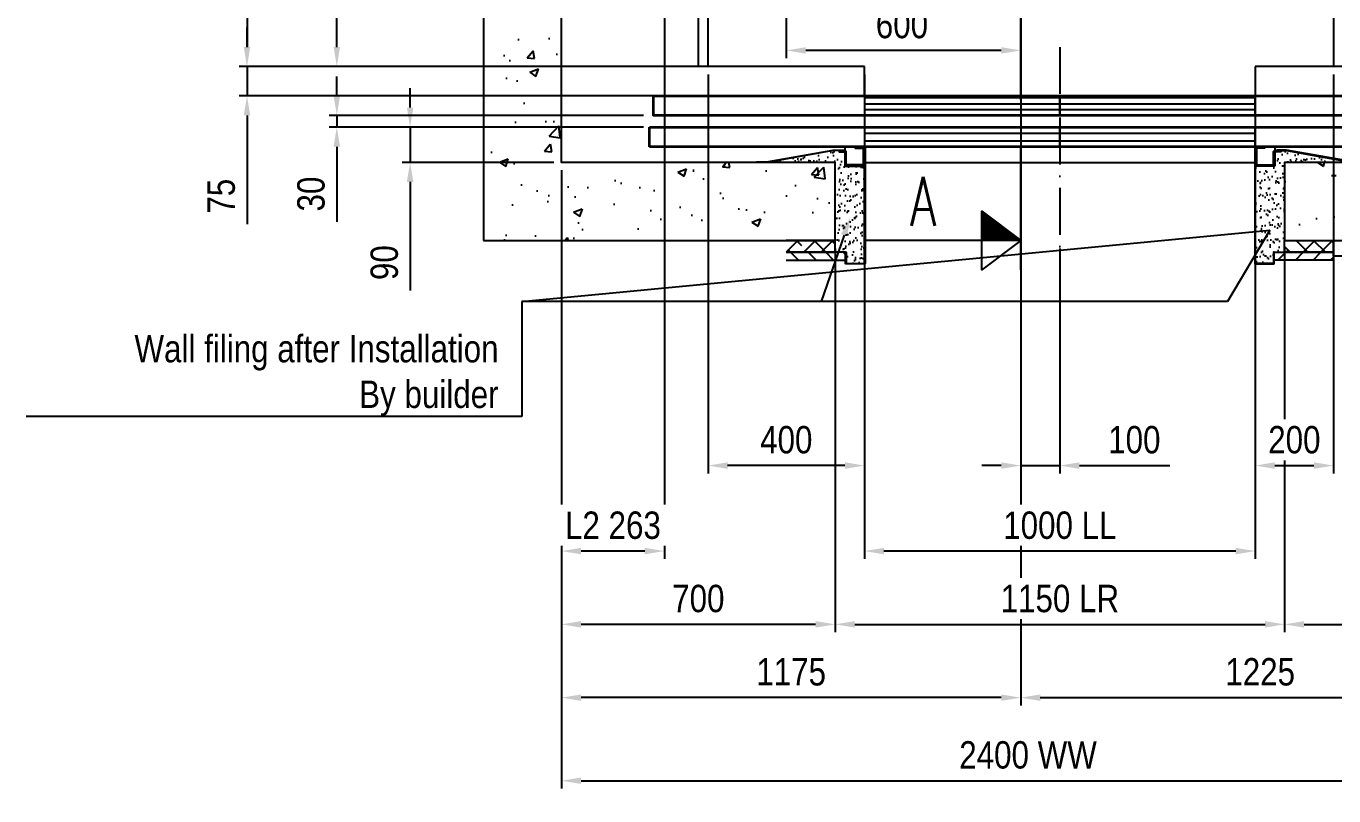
# Model space of a CAD drawing. Header units: millimetres. Extents: x -7349 to 14106, y -573 to 9250.
# Drawn here: x -7349 to -4003, y 4282 to 6251 of the extents above; entities that cross this region are included whole.
import ezdxf
from ezdxf import colors
from ezdxf.entities.mleader import LeaderData, LeaderLine
from ezdxf.enums import TextEntityAlignment as Align
from ezdxf.math import Vec2, Vec3

# ---------------------------------------------------------------- set-up
doc = ezdxf.new("R2010")
doc.units = ezdxf.units.MM
doc.header["$MEASUREMENT"] = 0
for name, pattern in [('ACAD_ISO02W100', [15, 12, -3]), ('ACAD_ISO10W100', [18, 12, -3, 0, -3]), ('HIDDEN', [9.525, 6.35, -3.175])]:
    doc.linetypes.add(name, pattern=pattern)
for name, color, linetype in [('CONT_35', 2, 'Continuous'), ('CONT_70', 4, 'Continuous'), ('DASH_25', 1, 'ACAD_ISO02W100'), ('DASHD_25', 1, 'ACAD_ISO10W100'), ('DIM_35', 7, 'Continuous'), ('Doors', 2, 'Continuous'), ('HATCH_35', 2, 'Continuous'), ('Kon_Det_252', 252, 'Continuous'), ('Kon_Det_5', 5, 'HIDDEN'), ('Kon_Det_8', 8, 'Continuous'), ('TEXT_35', 2, 'Continuous')]:
    doc.layers.add(name, color=color, linetype=linetype)
doc.styles.add('ARIAL-N', font='ARIALN.TTF')
doc.styles.add('Text0.7_romans', font='romans.shx', dxfattribs={"width": 0.7})
doc.dimstyles.new('KONE_20', dxfattribs={"dimscale": 20, "dimtxt": 3.5, "dimasz": 2.5, "dimexe": 1, "dimexo": 1, "dimgap": 1.5, "dimtad": 1, "dimdec": 0, "dimzin": 0, "dimdsep": 46, "dimtxsty": 'ARIAL-N', "dimcen": 0, "dimclrd": 256, "dimclre": 256, "dimclrt": 256, "dimadec": 1, "dimazin": 3, "dimtfac": 1, "dimtdec": 0, "dimtmove": 0, "dimatfit": 0, "dimfxl": 1, "dimtfill": 1, "dimtolj": 1, "dimtzin": 0, "dimarcsym": 0})

# ---------------------------------------------------------------- blocks, each defined once
blk = doc.blocks.new('straight-wide-jamb')
at = {"layer": 'Kon_Det_252', "ltscale": 300}
h = blk.add_hatch(dxfattribs=at)
h.set_pattern_fill('AR-SAND', color=256, scale=15)
h.paths.add_polyline_path([(80, -10), (65, -10), (65, -13.5), (52.4, -13.5, 0.414214), (50, -15.9), (50, -40), (100, -40), (250, -40)])
h = blk.add_hatch(dxfattribs=at)
h.set_pattern_fill('AR-SAND', color=256, scale=15)
edge = h.paths.add_edge_path()
edge.add_line((75, -40), (50, -40))
edge.add_line((50, -40), (50, -46.5))
edge.add_arc((46.5, -46.5), 3.5, -90, 0, ccw=False)
edge.add_line((46.5, -50), (0, -50))
edge.add_line((0, -50), (0, -298.5))
edge.add_line((0, -298.5), (47, -298.5))
edge.add_line((47, -298.5), (47, -270))
edge.add_line((47, -270), (48.5, -270))
edge.add_line((48.5, -270), (75, -270))
edge.add_line((75, -270), (75, -240))
edge.add_line((75, -240), (75, -40))
h = blk.add_hatch(dxfattribs=at)
h.set_pattern_fill('ANSI38', color=256, scale=10, angle=90)
h.set_pattern_definition([(135, (-7285.95, -11900.138), (-22.45064, -22.45064), []), (225, (-7285.95, -11900.138), (-22.45064, -67.35192), [79.375, -47.625])])
h.paths.add_polyline_path([(200, -240), (200, -270), (75, -270), (75, -240)])
h = blk.add_hatch(dxfattribs=at)
h.set_pattern_fill('ANSI31', color=256, scale=10)
h.set_pattern_definition([(45, (-7285.95, -11900.138), (-22.45064, 22.45064), [])])
h.paths.add_polyline_path([(200, -270), (200, -290), (48.5, -290), (48.5, -270)])
at = {"layer": 'Kon_Det_5', "linetype": 'Continuous'}
for points in [[(0, 0), (-1.5, 0), (-1.5, -298.5, 0.414214), (0, -300), (47, -300, 0.414214), (48.5, -298.5), (48.5, -270), (47, -270), (47, -298.5), (0, -298.5)], [(0, -46.5), (0, -3.5, -0.414214), (3.5, 0), (24, 0), (24, -3.5), (3.5, -3.5), (3.5, -46.5), (46.5, -46.5), (46.5, -13.5, -0.414214), (50, -10), (65, -10), (65, -13.5), (50, -13.5), (50, -46.5, -0.414214), (46.5, -50), (3.5, -50, -0.414214)], [(55, -10), (79.7, -10, -0.043696), (80.3, -10.1), (250, -40), (275, -40), (275, -38.5), (250.1, -38.5), (80.1, -8.5), (55, -8.5)]]:
    blk.add_lwpolyline(points, format="xyb", close=True, dxfattribs=at).dxf.unprotected_set("ltscale", 0)
at = {"layer": 'Kon_Det_8', "ltscale": 300}
for points in [[(200, -270), (75, -270), (75, -240), (200, -240)], [(200, -290), (48.5, -290), (48.5, -270), (200, -270)]]:
    blk.add_lwpolyline(points, dxfattribs=at)
blk = doc.blocks.new('M004650412_PL1_SH_Walls_WithVent')
at = {"layer": 'HATCH_35'}
h = blk.add_hatch(dxfattribs=at)
h.set_pattern_fill('AR-CONC', color=256, scale=1.25)
h.set_pattern_definition([(50, (0, 0), (227.73, -19.924), [23.812, -261.938]), (355, (0, 0), (-44.054, 238.82), [19.05, -209.55]), (100.451, (18.98, -1.66), (183.677, 218.897), [20.238, -222.613]), (46.184, (0, 63.5), (338.85, -52.553), [35.72, -392.906]), (96.636, (28.24, 59.12), (296.755, 309.28), [30.356, -333.92]), (351.184, (0, 63.5), (296.755, 309.28), [28.575, -314.325]), (21, (31.75, 47.62), (189.518, -127.831), [23.812, -261.938]), (326, (31.75, 47.62), (77.253, 230.235), [19.05, -209.55]), (71.451, (47.54, 36.97), (266.77, 102.403), [20.238, -222.612]), (37.5, (0, 0), (3.8608, 105.6938), [0, -207.01, 0, -212.725, 0, -210.344]), (7.5, (0, 0), (83.5246, 125.226), [0, -121.285, 0, -202.2475, 0, -80.169]), (327.5, (-70.8, 0), (169.4882, -7.161), [0, -79.375, 0, -247.65, 0, -328.6125]), (317.5, (-102.55, 0), (185.161, 31.783), [0, -103.188, 0, -164.465, 0, -233.363])])
h.paths.add_polyline_path([(-1375, -1160), (-475, -1160), (-475, -960), (-1175, -960), (-1175, 1040), (1225, 1040), (1225, -960), (675, -960), (675, -1160), (1225, -1160), (1425, -1160), (1425, 1240), (675, 1240), (-475, 1240), (-1375, 1240)])
h.paths.add_polyline_path([(1225, 1040), (725, 1040), (725, 1240), (1225, 1240)], flags=17)
at = {"layer": 'CONT_70'}
blk.add_lwpolyline([(-1375, -1160), (-475, -1160), (-475, -960), (-1175, -960), (-1175, 1040), (-1175, 1040), (1225, 1040), (1225, 1040), (1225, -960), (675, -960), (675, -1160), (1225, -1160), (1425, -1160), (1425, 1240), (675, 1240), (-475, 1240), (-1375, 1240), (-1375, -1160)], dxfattribs=at)
for points in [[(1225, 1040), (725, 1040), (725, 1240), (1225, 1240)], [(1225, 1125), (725, 1125), (725, 1155), (1225, 1155)]]:
    blk.add_lwpolyline(points, close=True, dxfattribs=at)
at = {"xscale": -1}
blk.add_blockref('straight-wide-jamb', (-400, -920), dxfattribs=at)
blk.add_blockref('straight-wide-jamb', (600, -920))
blk = doc.blocks.new('*U2')
at = {"layer": 'CONT_35'}
for p, q in [((-825, -775), (-825, 800)), ((-825, 800), (825, 800)), ((-800, -775), (-800, 775)), ((-800, 775), (800, 775)), ((800, 775), (800, -775)), ((825, 800), (825, -775)), ((-800, -775), (-825, -775)), ((-400, -775), (-800, -775)), ((-400, -850), (-400, -775)), ((800, -775), (600, -775)), ((600, -775), (600, -850)), ((825, -775), (800, -775))]:
    blk.add_line(p, q, dxfattribs=at)
blk = doc.blocks.new('*U61')
at = {"layer": 'Doors'}
for points in [[(0, 0), (0, 45), (-500, 45), (-500, 0)], [(500, 0), (500, 45), (0, 45), (0, 0)]]:
    blk.add_lwpolyline(points, close=True, dxfattribs=at)
for points in [[(-500, 30), (0, 30)], [(-500, 15), (0, 15)], [(0, 30), (500, 30)], [(0, 15), (500, 15)]]:
    blk.add_lwpolyline(points, dxfattribs=at)
blk = doc.blocks.new('*U5')
at = {"layer": 'Doors', "lineweight": 35}
blk.add_lwpolyline([(-1040, 25), (1040, 25), (1040, -25), (-1040, -25)], close=True, dxfattribs=at)
blk = doc.blocks.new('*U7')
at = {"layer": 'Doors'}
blk.add_line((-500, 0), (500, 0), dxfattribs=at)
for points in [[(0, 40), (0, 90), (-500, 90), (-500, 40)], [(500, 40), (500, 90), (0, 90), (0, 40)]]:
    blk.add_lwpolyline(points, close=True, dxfattribs=at)
for points in [[(-500, 75), (0, 75)], [(0, 75), (500, 75)], [(-500, 55), (0, 55)], [(0, 55), (500, 55)]]:
    blk.add_lwpolyline(points, dxfattribs=at)
blk = doc.blocks.new('*U9')
at = {"layer": 'Doors', "lineweight": 35}
for p, q in [((-1050, -50), (-1050, 0)), ((-1050, 0), (1050, 0)), ((1050, 0), (1050, -50)), ((1050, -50), (-1050, -50))]:
    blk.add_line(p, q, dxfattribs=at)
blk = doc.blocks.new('*U11')
at = {"layer": 'CONT_35'}
for p, q in [((-500, 0), (-550, 0)), ((-550, 0), (-550, -50)), ((-500, -50), (-500, 0)), ((500, 0), (550, 0)), ((500, -50), (500, 0)), ((550, 0), (550, -50)), ((-550, -50), (-500, -50)), ((550, -50), (500, -50))]:
    blk.add_line(p, q, dxfattribs=at)
blk = doc.blocks.new('M004650412_PL1_Elevator')
for name, p in [('*U2', (0, 60)), ('*U5', (100, -815)), ('*U61', (100, -840)), ('*U9', (100, -870)), ('*U7', (100, -960)), ('*U11', (100, -920))]:
    blk.add_blockref(name, p)
blk = doc.blocks.new('M004650412_PL1_Plan_CarAndWellPlan')
at = {"layer": 'CONT_35', "ltscale": 0.25}
h = blk.add_hatch(dxfattribs=at)
h.set_pattern_fill('ANSI31', color=256, angle=180, style=0)
h.set_pattern_definition([(225, (-2682.59346, -2107.26), (0.0883883476, -0.0883883476), [])])
h.paths.add_polyline_path([(-200, -200), (-100, -200), (-200, -125)])
blk.add_lwpolyline([(-100, -200), (-200, -275), (-200, -200), (-200, -125)], close=True, dxfattribs=at)
blk.add_lwpolyline([(-100, -200), (-200, -200), (-500, -200)], dxfattribs=at)
at = {"layer": 'CONT_35'}
blk.add_lwpolyline([(700, -200), (840, -200), (840, -240), (700, -240)], close=True, dxfattribs=at)
at = {"layer": 'DASH_25', "ltscale": 0.25}
blk.add_line((-100, -275), (-100, -125), dxfattribs=at)
at = {"layer": 'DASHD_25', "ltscale": 20}
blk.add_line((-100, -200), (-100, 2200), dxfattribs=at)
at = {"layer": 'DASHD_25', "ltscale": 10}
blk.add_line((0, 295), (0, -250), dxfattribs=at)
at = {"layer": 'HATCH_35'}
for name in ['M004650412_PL1_SH_Walls_WithVent', 'M004650412_PL1_Elevator']:
    blk.add_blockref(name, (-100, 960), dxfattribs=at)
at = {"layer": 'TEXT_35', "style": 'Text0.7_romans', "width": 0.7}
blk.add_text('A', height=125, dxfattribs=at).set_placement((-350, -200), align=Align.BOTTOM_CENTER)
blk = doc.blocks.new('*D79')
at = {"layer": 'Defpoints', "color": 0, "transparency": 16777216}
for p in [(-5404.1, 6388), (-4804.1, 6388), (-5404.1, 6189.3)]:
    blk.add_point(p, dxfattribs=at)
at = {"layer": 'DIM_35', "lineweight": -2, "transparency": 16777216}
for p, q in [((-5404.1, 6368), (-5404.1, 6169.3)), ((-4804.1, 6368), (-4804.1, 6169.3)), ((-4854.1, 6189.3), (-5354.1, 6189.3))]:
    blk.add_line(p, q, dxfattribs=at)
at = {"layer": 'DIM_35', "transparency": 16777216}
for points in [[(-5354.1, 6197.6), (-5354.1, 6180.9), (-5404.1, 6189.3)], [(-4854.1, 6197.6), (-4854.1, 6180.9), (-4804.1, 6189.3)]]:
    blk.add_solid(points, dxfattribs=at)
at = {"layer": 'DIM_35', "transparency": 16777216, "insert": (-5108.2, 6255), "char_height": 70, "attachment_point": 5, "style": 'ARIAL-N', "bg_fill": 3, "box_fill_scale": 1.25, "bg_fill_color": 256, "bg_fill_true_color": 13158600, "bg_fill_transparency": 0}
blk.add_mtext('\\A1;600', dxfattribs=at)
blk = doc.blocks.new('*D84')
at = {"layer": 'Defpoints', "color": 0, "transparency": 16777216}
for p in [(-4804.1, 5703), (-4704.1, 5703), (-4704.1, 5127.3)]:
    blk.add_point(p, dxfattribs=at)
at = {"layer": 'DIM_35', "lineweight": -2, "transparency": 16777216}
for p, q in [((-4804.1, 5683), (-4804.1, 5107.3)), ((-4704.1, 5683), (-4704.1, 5107.3)), ((-4854.1, 5127.3), (-4904.1, 5127.3)), ((-4804.1, 5127.3), (-4704.1, 5127.3)), ((-4654.1, 5127.3), (-4422.8, 5127.3))]:
    blk.add_line(p, q, dxfattribs=at)
at = {"layer": 'DIM_35', "transparency": 16777216}
for points in [[(-4854.1, 5135.6), (-4854.1, 5118.9), (-4804.1, 5127.3)], [(-4654.1, 5135.6), (-4654.1, 5118.9), (-4704.1, 5127.3)]]:
    blk.add_solid(points, dxfattribs=at)
at = {"layer": 'DIM_35', "transparency": 16777216, "insert": (-4513.5, 5193), "char_height": 70, "attachment_point": 5, "style": 'ARIAL-N', "bg_fill": 3, "box_fill_scale": 1.25, "bg_fill_color": 256, "bg_fill_true_color": 13158600, "bg_fill_transparency": 0}
blk.add_mtext('\\A1;100', dxfattribs=at)
blk = doc.blocks.new('*D85')
at = {"layer": 'Defpoints', "color": 0, "transparency": 16777216}
for p in [(-5979.1, 5903), (-5279.1, 5703), (-5979.1, 4721.1)]:
    blk.add_point(p, dxfattribs=at)
at = {"layer": 'DIM_35', "lineweight": -2, "transparency": 16777216}
for p, q in [((-5979.1, 5883), (-5979.1, 4701.1)), ((-5279.1, 5683), (-5279.1, 4701.1)), ((-5329.1, 4721.1), (-5929.1, 4721.1))]:
    blk.add_line(p, q, dxfattribs=at)
at = {"layer": 'DIM_35', "transparency": 16777216}
for points in [[(-5929.1, 4729.4), (-5929.1, 4712.8), (-5979.1, 4721.1)], [(-5329.1, 4729.4), (-5329.1, 4712.8), (-5279.1, 4721.1)]]:
    blk.add_solid(points, dxfattribs=at)
at = {"layer": 'DIM_35', "transparency": 16777216, "insert": (-5629.1, 4786.8), "char_height": 70, "attachment_point": 5, "style": 'ARIAL-N', "bg_fill": 3, "box_fill_scale": 1.25, "bg_fill_color": 256, "bg_fill_true_color": 13158600, "bg_fill_transparency": 0}
blk.add_mtext('\\A1;700', dxfattribs=at)
blk = doc.blocks.new('*D86')
at = {"layer": 'Defpoints', "color": 0, "transparency": 16777216}
for p in [(-3579.1, 5903), (-4129.1, 5703), (-3579.1, 4721.1)]:
    blk.add_point(p, dxfattribs=at)
at = {"layer": 'DIM_35', "lineweight": -2, "transparency": 16777216}
for p, q in [((-3579.1, 5883), (-3579.1, 4701.1)), ((-4129.1, 5683), (-4129.1, 4701.1)), ((-4079.1, 4721.1), (-3629.1, 4721.1))]:
    blk.add_line(p, q, dxfattribs=at)
at = {"layer": 'DIM_35', "transparency": 16777216}
for points in [[(-4079.1, 4729.4), (-4079.1, 4712.8), (-4129.1, 4721.1)], [(-3629.1, 4729.4), (-3629.1, 4712.8), (-3579.1, 4721.1)]]:
    blk.add_solid(points, dxfattribs=at)
at = {"layer": 'DIM_35', "transparency": 16777216, "insert": (-3854.1, 4786.8), "char_height": 70, "attachment_point": 5, "style": 'ARIAL-N', "bg_fill": 3, "box_fill_scale": 1.25, "bg_fill_color": 256, "bg_fill_true_color": 13158600, "bg_fill_transparency": 0}
blk.add_mtext('\\A1;550', dxfattribs=at)
blk = doc.blocks.new('*D87')
at = {"layer": 'Defpoints', "color": 0, "transparency": 16777216}
for p in [(-4804.1, 6863), (-5979.1, 5903), (-5979.1, 4533.6)]:
    blk.add_point(p, dxfattribs=at)
at = {"layer": 'DIM_35', "lineweight": -2, "transparency": 16777216}
for p, q in [((-4804.1, 6843), (-4804.1, 4513.6)), ((-5979.1, 5883), (-5979.1, 4513.6)), ((-4854.1, 4533.6), (-5929.1, 4533.6))]:
    blk.add_line(p, q, dxfattribs=at)
at = {"layer": 'DIM_35', "transparency": 16777216}
for points in [[(-5929.1, 4541.9), (-5929.1, 4525.3), (-5979.1, 4533.6)], [(-4854.1, 4541.9), (-4854.1, 4525.3), (-4804.1, 4533.6)]]:
    blk.add_solid(points, dxfattribs=at)
at = {"layer": 'DIM_35', "transparency": 16777216, "insert": (-5391.6, 4599.3), "char_height": 70, "attachment_point": 5, "style": 'ARIAL-N', "bg_fill": 3, "box_fill_scale": 1.25, "bg_fill_color": 256, "bg_fill_true_color": 13158600, "bg_fill_transparency": 0}
blk.add_mtext('\\A1;1175', dxfattribs=at)
blk = doc.blocks.new('*D88')
at = {"layer": 'Defpoints', "color": 0, "transparency": 16777216}
for p in [(-4804.1, 6863), (-3579.1, 5903), (-3579.1, 4533.6)]:
    blk.add_point(p, dxfattribs=at)
at = {"layer": 'DIM_35', "lineweight": -2, "transparency": 16777216}
for p, q in [((-4804.1, 6843), (-4804.1, 4513.6)), ((-3579.1, 5883), (-3579.1, 4513.6)), ((-4754.1, 4533.6), (-3629.1, 4533.6))]:
    blk.add_line(p, q, dxfattribs=at)
at = {"layer": 'DIM_35', "transparency": 16777216}
for points in [[(-4754.1, 4541.9), (-4754.1, 4525.3), (-4804.1, 4533.6)], [(-3629.1, 4541.9), (-3629.1, 4525.3), (-3579.1, 4533.6)]]:
    blk.add_solid(points, dxfattribs=at)
at = {"layer": 'DIM_35', "transparency": 16777216, "insert": (-4191.6, 4599.3), "char_height": 70, "attachment_point": 5, "style": 'ARIAL-N', "bg_fill": 3, "box_fill_scale": 1.25, "bg_fill_color": 256, "bg_fill_true_color": 13158600, "bg_fill_transparency": 0}
blk.add_mtext('\\A1;1225', dxfattribs=at)
blk = doc.blocks.new('*D89')
at = {"layer": 'Defpoints', "color": 0, "transparency": 16777216}
for p in [(-5979.1, 5703), (-3579.1, 5703), (-3579.1, 4321.1)]:
    blk.add_point(p, dxfattribs=at)
at = {"layer": 'DIM_35', "lineweight": -2, "transparency": 16777216}
for p, q in [((-5979.1, 5683), (-5979.1, 4301.1)), ((-3579.1, 5683), (-3579.1, 4301.1)), ((-5929.1, 4321.1), (-3629.1, 4321.1))]:
    blk.add_line(p, q, dxfattribs=at)
at = {"layer": 'DIM_35', "transparency": 16777216}
for points in [[(-5929.1, 4329.4), (-5929.1, 4312.8), (-5979.1, 4321.1)], [(-3629.1, 4329.4), (-3629.1, 4312.8), (-3579.1, 4321.1)]]:
    blk.add_solid(points, dxfattribs=at)
at = {"layer": 'DIM_35', "transparency": 16777216, "insert": (-4785.5, 4386.8), "char_height": 70, "attachment_point": 5, "style": 'ARIAL-N', "bg_fill": 3, "box_fill_scale": 1.25, "bg_fill_color": 256, "bg_fill_true_color": 13158600, "bg_fill_transparency": 0}
blk.add_mtext('\\A1;2400 WW', dxfattribs=at)
blk = doc.blocks.new('*D94')
at = {"layer": 'Defpoints', "color": 0, "transparency": 16777216}
for p in [(-5749.1, 6023), (-6554.1, 5993), (-5749.1, 5993)]:
    blk.add_point(p, dxfattribs=at)
at = {"layer": 'DIM_35', "lineweight": -2, "transparency": 16777216}
for p, q in [((-6554.1, 6073), (-6554.1, 6123)), ((-5769.1, 6023), (-6574.1, 6023)), ((-6554.1, 6023), (-6554.1, 5993)), ((-5769.1, 5993), (-6574.1, 5993)), ((-6554.1, 5943), (-6554.1, 5750.9))]:
    blk.add_line(p, q, dxfattribs=at)
at = {"layer": 'DIM_35', "transparency": 16777216}
for points in [[(-6562.4, 6073), (-6545.8, 6073), (-6554.1, 6023)], [(-6562.4, 5943), (-6545.8, 5943), (-6554.1, 5993)]]:
    blk.add_solid(points, dxfattribs=at)
at = {"layer": 'DIM_35', "transparency": 16777216, "insert": (-6619.8, 5821.9), "char_height": 70, "attachment_point": 5, "rotation": 90, "style": 'ARIAL-N', "bg_fill": 3, "box_fill_scale": 1.25, "bg_fill_color": 256, "bg_fill_true_color": 13158600, "bg_fill_transparency": 0}
blk.add_mtext('\\A1;30', dxfattribs=at)
blk = doc.blocks.new('*D95')
at = {"layer": 'Defpoints', "color": 0, "transparency": 16777216}
for p in [(-5749.1, 5993), (-6366.6, 5903), (-5979.1, 5903)]:
    blk.add_point(p, dxfattribs=at)
at = {"layer": 'DIM_35', "lineweight": -2, "transparency": 16777216}
for p, q in [((-6366.6, 6043), (-6366.6, 6093)), ((-5769.1, 5993), (-6386.6, 5993)), ((-6366.6, 5993), (-6366.6, 5903)), ((-5999.1, 5903), (-6386.6, 5903)), ((-6366.6, 5853), (-6366.6, 5575.4))]:
    blk.add_line(p, q, dxfattribs=at)
at = {"layer": 'DIM_35', "transparency": 16777216}
for points in [[(-6374.9, 6043), (-6358.3, 6043), (-6366.6, 5993)], [(-6374.9, 5853), (-6358.3, 5853), (-6366.6, 5903)]]:
    blk.add_solid(points, dxfattribs=at)
at = {"layer": 'DIM_35', "transparency": 16777216, "insert": (-6432.3, 5646.4), "char_height": 70, "attachment_point": 5, "rotation": 90, "style": 'ARIAL-N', "bg_fill": 3, "box_fill_scale": 1.25, "bg_fill_color": 256, "bg_fill_true_color": 13158600, "bg_fill_transparency": 0}
blk.add_mtext('\\A1;90', dxfattribs=at)
blk = doc.blocks.new('*D96')
at = {"layer": 'Defpoints', "color": 0, "transparency": 16777216}
for p in [(-5604.1, 6148), (-6783.9, 6073), (-5604.1, 6073)]:
    blk.add_point(p, dxfattribs=at)
at = {"layer": 'DIM_35', "lineweight": -2, "transparency": 16777216}
for p, q in [((-6783.9, 6198), (-6783.9, 6248)), ((-5624.1, 6148), (-6803.9, 6148)), ((-6783.9, 6148), (-6783.9, 6073)), ((-5624.1, 6073), (-6803.9, 6073)), ((-6783.9, 6023), (-6783.9, 5745.2))]:
    blk.add_line(p, q, dxfattribs=at)
at = {"layer": 'DIM_35', "transparency": 16777216}
for points in [[(-6792.3, 6198), (-6775.6, 6198), (-6783.9, 6148)], [(-6792.3, 6023), (-6775.6, 6023), (-6783.9, 6073)]]:
    blk.add_solid(points, dxfattribs=at)
at = {"layer": 'DIM_35', "transparency": 16777216, "insert": (-6849.5, 5816.3), "char_height": 70, "attachment_point": 5, "rotation": 90, "style": 'ARIAL-N', "bg_fill": 3, "box_fill_scale": 1.25, "bg_fill_color": 256, "bg_fill_true_color": 13158600, "bg_fill_transparency": 0}
blk.add_mtext('\\A1;75', dxfattribs=at)
blk = doc.blocks.new('*D100')
at = {"layer": 'Defpoints', "color": 0, "transparency": 16777216}
for p in [(-6554.1, 6863), (-5979.1, 6863), (-5604.1, 6148)]:
    blk.add_point(p, dxfattribs=at)
at = {"layer": 'DIM_35', "lineweight": -2, "transparency": 16777216}
for p, q in [((-5999.1, 6863), (-6574.1, 6863)), ((-6554.1, 6198), (-6554.1, 6813)), ((-5624.1, 6148), (-6574.1, 6148))]:
    blk.add_line(p, q, dxfattribs=at)
at = {"layer": 'DIM_35', "transparency": 16777216}
for points in [[(-6562.4, 6813), (-6545.8, 6813), (-6554.1, 6863)], [(-6562.4, 6198), (-6545.8, 6198), (-6554.1, 6148)]]:
    blk.add_solid(points, dxfattribs=at)
at = {"layer": 'DIM_35', "transparency": 16777216, "insert": (-6619.8, 6505.5), "char_height": 70, "attachment_point": 5, "rotation": 90, "style": 'ARIAL-N', "bg_fill": 3, "box_fill_scale": 1.25, "bg_fill_color": 256, "bg_fill_true_color": 13158600, "bg_fill_transparency": 0}
blk.add_mtext('\\A1;715 RR', dxfattribs=at)
blk = doc.blocks.new('*D102')
at = {"layer": 'Defpoints', "color": 0, "transparency": 16777216}
for p in [(-5604.1, 7698), (-6783.9, 6148), (-5604.1, 6148)]:
    blk.add_point(p, dxfattribs=at)
at = {"layer": 'DIM_35', "lineweight": -2, "transparency": 16777216}
for p, q in [((-5624.1, 7698), (-6803.9, 7698)), ((-6783.9, 7648), (-6783.9, 6198)), ((-5624.1, 6148), (-6803.9, 6148))]:
    blk.add_line(p, q, dxfattribs=at)
at = {"layer": 'DIM_35', "transparency": 16777216}
for points in [[(-6792.3, 7648), (-6775.6, 7648), (-6783.9, 7698)], [(-6792.3, 6198), (-6775.6, 6198), (-6783.9, 6148)]]:
    blk.add_solid(points, dxfattribs=at)
at = {"layer": 'DIM_35', "transparency": 16777216, "insert": (-6849.7, 6923), "char_height": 70, "attachment_point": 5, "rotation": 90, "style": 'ARIAL-N', "bg_fill": 3, "box_fill_scale": 1.25, "bg_fill_color": 256, "bg_fill_true_color": 13158600, "bg_fill_transparency": 0}
blk.add_mtext('\\A1;1550 DD', dxfattribs=at)
blk = doc.blocks.new('*D106')
at = {"layer": 'Defpoints', "color": 0, "transparency": 16777216}
for p in [(-5279.1, 5703), (-4129.1, 5703), (-4129.1, 4721.1)]:
    blk.add_point(p, dxfattribs=at)
at = {"layer": 'DIM_35', "lineweight": -2, "transparency": 16777216}
for p, q in [((-5279.1, 5683), (-5279.1, 4701.1)), ((-4129.1, 5683), (-4129.1, 4701.1)), ((-5229.1, 4721.1), (-4179.1, 4721.1))]:
    blk.add_line(p, q, dxfattribs=at)
at = {"layer": 'DIM_35', "transparency": 16777216}
for points in [[(-5229.1, 4729.4), (-5229.1, 4712.8), (-5279.1, 4721.1)], [(-4179.1, 4729.4), (-4179.1, 4712.8), (-4129.1, 4721.1)]]:
    blk.add_solid(points, dxfattribs=at)
at = {"layer": 'DIM_35', "transparency": 16777216, "insert": (-4704.1, 4786.8), "char_height": 70, "attachment_point": 5, "style": 'ARIAL-N', "bg_fill": 3, "box_fill_scale": 1.25, "bg_fill_color": 256, "bg_fill_true_color": 13158600, "bg_fill_transparency": 0}
blk.add_mtext('\\A1;1150 LR', dxfattribs=at)
blk = doc.blocks.new('*D107')
at = {"layer": 'Defpoints', "color": 0, "transparency": 16777216}
for p in [(-5604.1, 6148), (-5204.1, 6148), (-5604.1, 5127.3)]:
    blk.add_point(p, dxfattribs=at)
at = {"layer": 'DIM_35', "lineweight": -2, "transparency": 16777216}
for p, q in [((-5604.1, 6128), (-5604.1, 5107.3)), ((-5204.1, 6128), (-5204.1, 5107.3)), ((-5254.1, 5127.3), (-5554.1, 5127.3))]:
    blk.add_line(p, q, dxfattribs=at)
at = {"layer": 'DIM_35', "transparency": 16777216}
for points in [[(-5554.1, 5135.6), (-5554.1, 5118.9), (-5604.1, 5127.3)], [(-5254.1, 5135.6), (-5254.1, 5118.9), (-5204.1, 5127.3)]]:
    blk.add_solid(points, dxfattribs=at)
at = {"layer": 'DIM_35', "transparency": 16777216, "insert": (-5404.1, 5193), "char_height": 70, "attachment_point": 5, "style": 'ARIAL-N', "bg_fill": 3, "box_fill_scale": 1.25, "bg_fill_color": 256, "bg_fill_true_color": 13158600, "bg_fill_transparency": 0}
blk.add_mtext('\\A1;400', dxfattribs=at)
blk = doc.blocks.new('*D108')
at = {"layer": 'Defpoints', "color": 0, "transparency": 16777216}
for p in [(-4204.1, 6148), (-4004.1, 6148)]:
    blk.add_point(p, dxfattribs=at)
at = {"layer": 'DIM_35', "lineweight": -2, "transparency": 16777216}
for p, q in [((-4204.1, 6128), (-4204.1, 5107.3)), ((-4004.1, 6128), (-4004.1, 5107.3)), ((-4154.1, 5127.3), (-4054.1, 5127.3))]:
    blk.add_line(p, q, dxfattribs=at)
at = {"layer": 'DIM_35', "transparency": 16777216}
for points in [[(-4154.1, 5135.6), (-4154.1, 5118.9), (-4204.1, 5127.3)], [(-4054.1, 5135.6), (-4054.1, 5118.9), (-4004.1, 5127.3)]]:
    blk.add_solid(points, dxfattribs=at)
at = {"layer": 'DIM_35', "transparency": 16777216, "insert": (-4104.1, 5193), "char_height": 70, "attachment_point": 5, "style": 'ARIAL-N', "bg_fill": 3, "box_fill_scale": 1.25, "bg_fill_color": 256, "bg_fill_true_color": 13158600, "bg_fill_transparency": 0}
blk.add_mtext('\\A1;200', dxfattribs=at)
at = {"layer": 'Defpoints', "color": 0, "transparency": 16777216}
blk.add_point((-4004.1, 5127.3), dxfattribs=at)
blk = doc.blocks.new('*D109')
at = {"layer": 'Defpoints', "color": 0, "transparency": 16777216}
for p in [(-5716.1, 6863), (-5979.1, 5903)]:
    blk.add_point(p, dxfattribs=at)
at = {"layer": 'DIM_35', "lineweight": -2, "transparency": 16777216}
for p, q in [((-5716.1, 6843), (-5716.1, 4888.6)), ((-5979.1, 5883), (-5979.1, 4888.6)), ((-5766.1, 4908.6), (-5929.1, 4908.6))]:
    blk.add_line(p, q, dxfattribs=at)
at = {"layer": 'DIM_35', "transparency": 16777216}
for points in [[(-5929.1, 4916.9), (-5929.1, 4900.3), (-5979.1, 4908.6)], [(-5766.1, 4916.9), (-5766.1, 4900.3), (-5716.1, 4908.6)]]:
    blk.add_solid(points, dxfattribs=at)
at = {"layer": 'DIM_35', "transparency": 16777216, "insert": (-5847.6, 4974.3), "char_height": 70, "attachment_point": 5, "style": 'ARIAL-N', "bg_fill": 3, "box_fill_scale": 1.25, "bg_fill_color": 256, "bg_fill_true_color": 13158600, "bg_fill_transparency": 0}
blk.add_mtext('\\A1;L2 263', dxfattribs=at)
at = {"layer": 'Defpoints', "color": 0, "transparency": 16777216}
blk.add_point((-5979.1, 4908.6), dxfattribs=at)
blk = doc.blocks.new('*D111')
at = {"layer": 'Defpoints', "color": 0, "transparency": 16777216}
for p in [(-5204.1, 5903), (-4204.1, 5903), (-5204.1, 4908.6)]:
    blk.add_point(p, dxfattribs=at)
at = {"layer": 'DIM_35', "lineweight": -2, "transparency": 16777216}
for p, q in [((-5204.1, 5883), (-5204.1, 4888.6)), ((-4204.1, 5883), (-4204.1, 4888.6)), ((-4254.1, 4908.6), (-5154.1, 4908.6))]:
    blk.add_line(p, q, dxfattribs=at)
at = {"layer": 'DIM_35', "transparency": 16777216}
for points in [[(-5154.1, 4916.9), (-5154.1, 4900.3), (-5204.1, 4908.6)], [(-4254.1, 4916.9), (-4254.1, 4900.3), (-4204.1, 4908.6)]]:
    blk.add_solid(points, dxfattribs=at)
at = {"layer": 'DIM_35', "transparency": 16777216, "insert": (-4704.1, 4974.3), "char_height": 70, "attachment_point": 5, "style": 'ARIAL-N', "bg_fill": 3, "box_fill_scale": 1.25, "bg_fill_color": 256, "bg_fill_true_color": 13158600, "bg_fill_transparency": 0}
blk.add_mtext('\\A1;1000 LL', dxfattribs=at)

msp = doc.modelspace()

# ---------------------------------------------------------------- block references
msp.add_blockref('M004650412_PL1_Plan_CarAndWellPlan', (-4704.1, 5903))

# ---------------------------------------------------------------- next in the draw order: dimensions: what is measured, and where the dimension line sits
at = {"layer": 'DIM_35'}
dim = msp.add_linear_dim(base=(-5404.1, 6189.3), p1=(-4804.1, 6388), p2=(-5404.1, 6388), dimstyle='KONE_20', dxfattribs=at)
dim.commit()
dim.dimension.update_dxf_attribs({"geometry": '*D79', "text_midpoint": (-5108.2, 6189.3), "dimtype": 160})
for base, p1, p2, picture, middle in [((-5979.1, 4721.1), (-5279.1, 5703), (-5979.1, 5903), '*D85', (-5629.1, 4786.8)), ((-3579.1, 4721.1), (-4129.1, 5703), (-3579.1, 5903), '*D86', (-3854.1, 4786.8)), ((-4704.1, 5127.3), (-4804.1, 5703), (-4704.1, 5703), '*D84', (-4513.5, 5193))]:
    dim = msp.add_linear_dim(base=base, p1=p1, p2=p2, dimstyle='KONE_20', dxfattribs=at)
    dim.commit()
    dim.dimension.update_dxf_attribs({"geometry": picture, "text_midpoint": middle})

# ---------------------------------------------------------------- next in the draw order: dimensions: what is measured, and where the dimension line sits
dim = msp.add_linear_dim(base=(-5979.1, 4533.6), p1=(-4804.1, 6863), p2=(-5979.1, 5903), dimstyle='KONE_20', dxfattribs=at)
dim.commit()
dim.dimension.update_dxf_attribs({"geometry": '*D87', "text_midpoint": (-5391.6, 4599.3)})

# ---------------------------------------------------------------- next in the draw order: dimensions: what is measured, and where the dimension line sits
dim = msp.add_linear_dim(base=(-3579.1, 4533.6), p1=(-4804.1, 6863), p2=(-3579.1, 5903), dimstyle='KONE_20', dxfattribs=at)
dim.commit()
dim.dimension.update_dxf_attribs({"geometry": '*D88', "text_midpoint": (-4191.6, 4599.3)})
dim = msp.add_linear_dim(base=(-6554.1, 5993), p1=(-5749.1, 6023), p2=(-5749.1, 5993), angle=90, dimstyle='KONE_20', dxfattribs=at)
dim.commit()
dim.dimension.update_dxf_attribs({"geometry": '*D94', "text_midpoint": (-6619.8, 5821.9)})

# ---------------------------------------------------------------- next in the draw order: dimensions: what is measured, and where the dimension line sits
dim = msp.add_linear_dim(base=(-3579.1, 4321.1), p1=(-5979.1, 5703), p2=(-3579.1, 5703), text='<> WW', dimstyle='KONE_20', dxfattribs=at)
dim.commit()
dim.dimension.update_dxf_attribs({"geometry": '*D89', "text_midpoint": (-4785.5, 4321.1), "dimtype": 160})

# ---------------------------------------------------------------- next in the draw order: dimensions: what is measured, and where the dimension line sits
dim = msp.add_linear_dim(base=(-6366.6, 5903), p1=(-5749.1, 5993), p2=(-5979.1, 5903), angle=90, dimstyle='KONE_20', dxfattribs=at)
dim.commit()
dim.dimension.update_dxf_attribs({"geometry": '*D95', "text_midpoint": (-6366.6, 5646.4), "dimtype": 160})
dim = msp.add_linear_dim(base=(-4129.1, 4721.1), p1=(-5279.1, 5703), p2=(-4129.1, 5703), text='<> LR', dimstyle='KONE_20', dxfattribs=at)
dim.commit()
dim.dimension.update_dxf_attribs({"geometry": '*D106', "text_midpoint": (-4704.1, 4786.8)})

# ---------------------------------------------------------------- next in the draw order: dimensions: what is measured, and where the dimension line sits
dim = msp.add_linear_dim(base=(-6783.9, 6073), p1=(-5604.1, 6148), p2=(-5604.1, 6073), angle=90, dimstyle='KONE_20', dxfattribs=at)
dim.commit()
dim.dimension.update_dxf_attribs({"geometry": '*D96', "text_midpoint": (-6783.9, 5816.3), "dimtype": 160})
dim = msp.add_linear_dim(base=(-4004.1, 5127.3), p1=(-4204.1, 6148), p2=(-4004.1, 6148), dimstyle='KONE_20', dxfattribs=at)
dim.commit()
dim.dimension.update_dxf_attribs({"geometry": '*D108', "text_midpoint": (-4104.1, 5193)})

# ---------------------------------------------------------------- next in the draw order: dimensions: what is measured, and where the dimension line sits
dim = msp.add_linear_dim(base=(-6554.1, 6863), p1=(-5604.1, 6148), p2=(-5979.1, 6863), angle=90, text='<> RR', dimstyle='KONE_20', dxfattribs=at)
dim.commit()
dim.dimension.update_dxf_attribs({"geometry": '*D100', "text_midpoint": (-6619.8, 6505.5)})

# ---------------------------------------------------------------- next in the draw order: dimensions: what is measured, and where the dimension line sits
dim = msp.add_linear_dim(base=(-6783.9, 6148), p1=(-5604.1, 7698), p2=(-5604.1, 6148), angle=90, text='<> DD', dimstyle='KONE_20', dxfattribs=at)
dim.commit()
dim.dimension.update_dxf_attribs({"geometry": '*D102', "text_midpoint": (-6849.7, 6923)})

# ---------------------------------------------------------------- next in the draw order: dimensions: what is measured, and where the dimension line sits
dim = msp.add_linear_dim(base=(-5979.1, 4908.6), p1=(-5716.1, 6863), p2=(-5979.1, 5903), text='L2 <>', dimstyle='KONE_20', dxfattribs=at)
dim.commit()
dim.dimension.update_dxf_attribs({"geometry": '*D109', "text_midpoint": (-5847.6, 4908.6), "dimtype": 160})
dim = msp.add_linear_dim(base=(-5604.1, 5127.3), p1=(-5204.1, 6148), p2=(-5604.1, 6148), dimstyle='KONE_20', dxfattribs=at)
dim.commit()
dim.dimension.update_dxf_attribs({"geometry": '*D107', "text_midpoint": (-5404.1, 5193)})

# ---------------------------------------------------------------- next in the draw order: dimensions: what is measured, and where the dimension line sits
dim = msp.add_linear_dim(base=(-5204.1, 4908.6), p1=(-4204.1, 5903), p2=(-5204.1, 5903), text='<> LL', dimstyle='KONE_20', dxfattribs=at)
dim.commit()
dim.dimension.update_dxf_attribs({"geometry": '*D111', "text_midpoint": (-4704.1, 4974.3)})

# ---------------------------------------------------------------- next in the draw order: leaders
at = {"layer": 'TEXT_35'}
ml = msp.add_multileader_mtext('Standard', dxfattribs=at)
ml.set_content('Wall filing after Installation\\PBy builder ', color=256, style='ARIAL-N')
ml.set_leader_properties()
ml.build(insert=Vec2(0, 0))
ml.multileader.update_dxf_attribs({"text_left_attachment_type": 5, "text_right_attachment_type": 5, "dogleg_length": 1, "arrow_head_size": 50, "scale": 20})
ctx = ml.context
ctx.base_point, ctx.scale, ctx.char_height, ctx.arrow_head_size, ctx.landing_gap_size, ctx.plane_origin = Vec3(-7105.2, 5253), 20, 70, 50, 40, Vec3(-7795.1, 4615.9)
ctx.left_attachment, ctx.right_attachment, ctx.text_align_type = 5, 5, 2
notes = []
notes.append((ctx, [(1, (1, 1, 0), (-6080.3, 5253), (-1, 0), 20, [(1, [(-5239.8, 5763.8), (-5314.8, 5546.9), (-6080.3, 5546.9), (-4167.2, 5729.9), (-4275.3, 5546.6), (-6080.3, 5546.6)], 0, [])])]))
ctx.mtext.insert, ctx.mtext.alignment, ctx.mtext.flow_direction = Vec3(-6140.3, 5461.4), 3, 5
ctx.mtext.has_bg_fill, ctx.mtext.bg_color, ctx.mtext.bg_scale_factor, ctx.mtext.bg_transparency, ctx.mtext.use_window_bg_color = 1, -1023410167, 1.5, 0, 1
for ctx, leaders in notes:
    for number, flags, end, landing, length, lines in leaders:
        leader = LeaderData()
        leader.index, (leader.has_last_leader_line, leader.has_dogleg_vector, leader.attachment_direction) = number, flags
        leader.last_leader_point, leader.dogleg_vector, leader.dogleg_length = Vec3(end), Vec3(landing), length
        for number, points, colour, breaks in lines:
            line = LeaderLine()
            line.index, line.vertices, line.color, line.breaks = number, Vec3.list(points), colors.encode_raw_color(colour), breaks
            leader.lines.append(line)
        ctx.leaders.append(leader)

doc.saveas('drawing.dxf')
